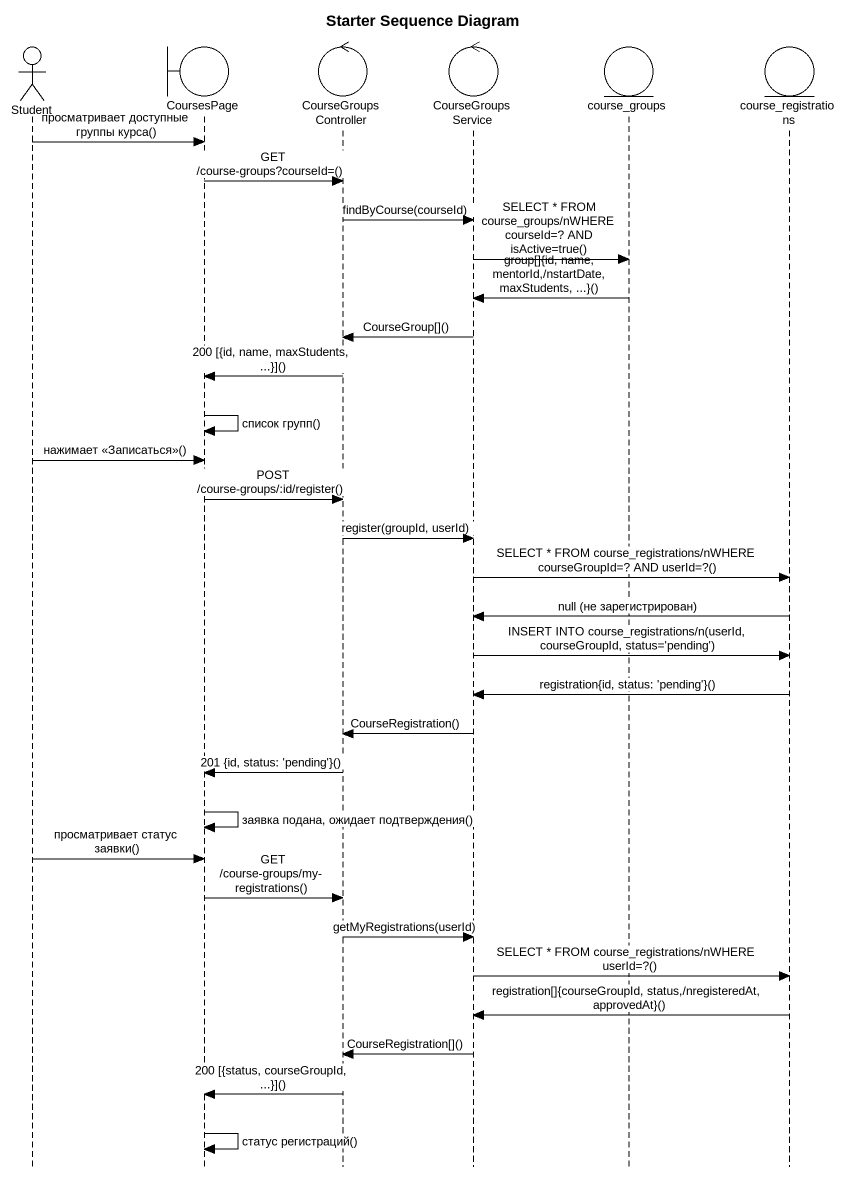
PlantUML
@startuml
title Starter Sequence Diagram
hide footbox
actor Student
boundary CoursesPage
control CourseGroupsController
control CourseGroupsService
entity course_groups
entity course_registrations

Student -> CoursesPage : просматривает доступные группы курса()
CoursesPage -> CourseGroupsController : GET /course-groups?courseId=()
CourseGroupsController -> CourseGroupsService : findByCourse(courseId)
CourseGroupsService -> course_groups : SELECT * FROM course_groups/nWHERE courseId=? AND isActive=true()
course_groups -> CourseGroupsService : group[]{id, name, mentorId,/nstartDate, maxStudents, ...}()
CourseGroupsService -> CourseGroupsController : CourseGroup[]()
CourseGroupsController -> CoursesPage : 200 [{id, name, maxStudents, ...}]()
CoursesPage -> CoursesPage : список групп()
Student -> CoursesPage : нажимает <<Записаться>>()
CoursesPage -> CourseGroupsController : POST /course-groups/:id/register()
CourseGroupsController -> CourseGroupsService : register(groupId, userId)
CourseGroupsService -> course_registrations : SELECT * FROM course_registrations/nWHERE courseGroupId=? AND userId=?()
course_registrations -> CourseGroupsService : null (не зарегистрирован)
CourseGroupsService -> course_registrations : INSERT INTO course_registrations/n(userId, courseGroupId, status='pending')
course_registrations -> CourseGroupsService : registration{id, status: 'pending'}()
CourseGroupsService -> CourseGroupsController : CourseRegistration()
CourseGroupsController -> CoursesPage : 201 {id, status: 'pending'}()
CoursesPage -> CoursesPage : заявка подана, ожидает подтверждения()
Student -> CoursesPage : просматривает статус заявки()
CoursesPage -> CourseGroupsController : GET /course-groups/my-registrations()
CourseGroupsController -> CourseGroupsService : getMyRegistrations(userId)
CourseGroupsService -> course_registrations : SELECT * FROM course_registrations/nWHERE userId=?()
course_registrations -> CourseGroupsService : registration[]{courseGroupId, status,/nregisteredAt, approvedAt}()
CourseGroupsService -> CourseGroupsController : CourseRegistration[]()
CourseGroupsController -> CoursesPage : 200 [{status, courseGroupId, ...}]()
CoursesPage -> CoursesPage : статус регистраций()
@enduml
